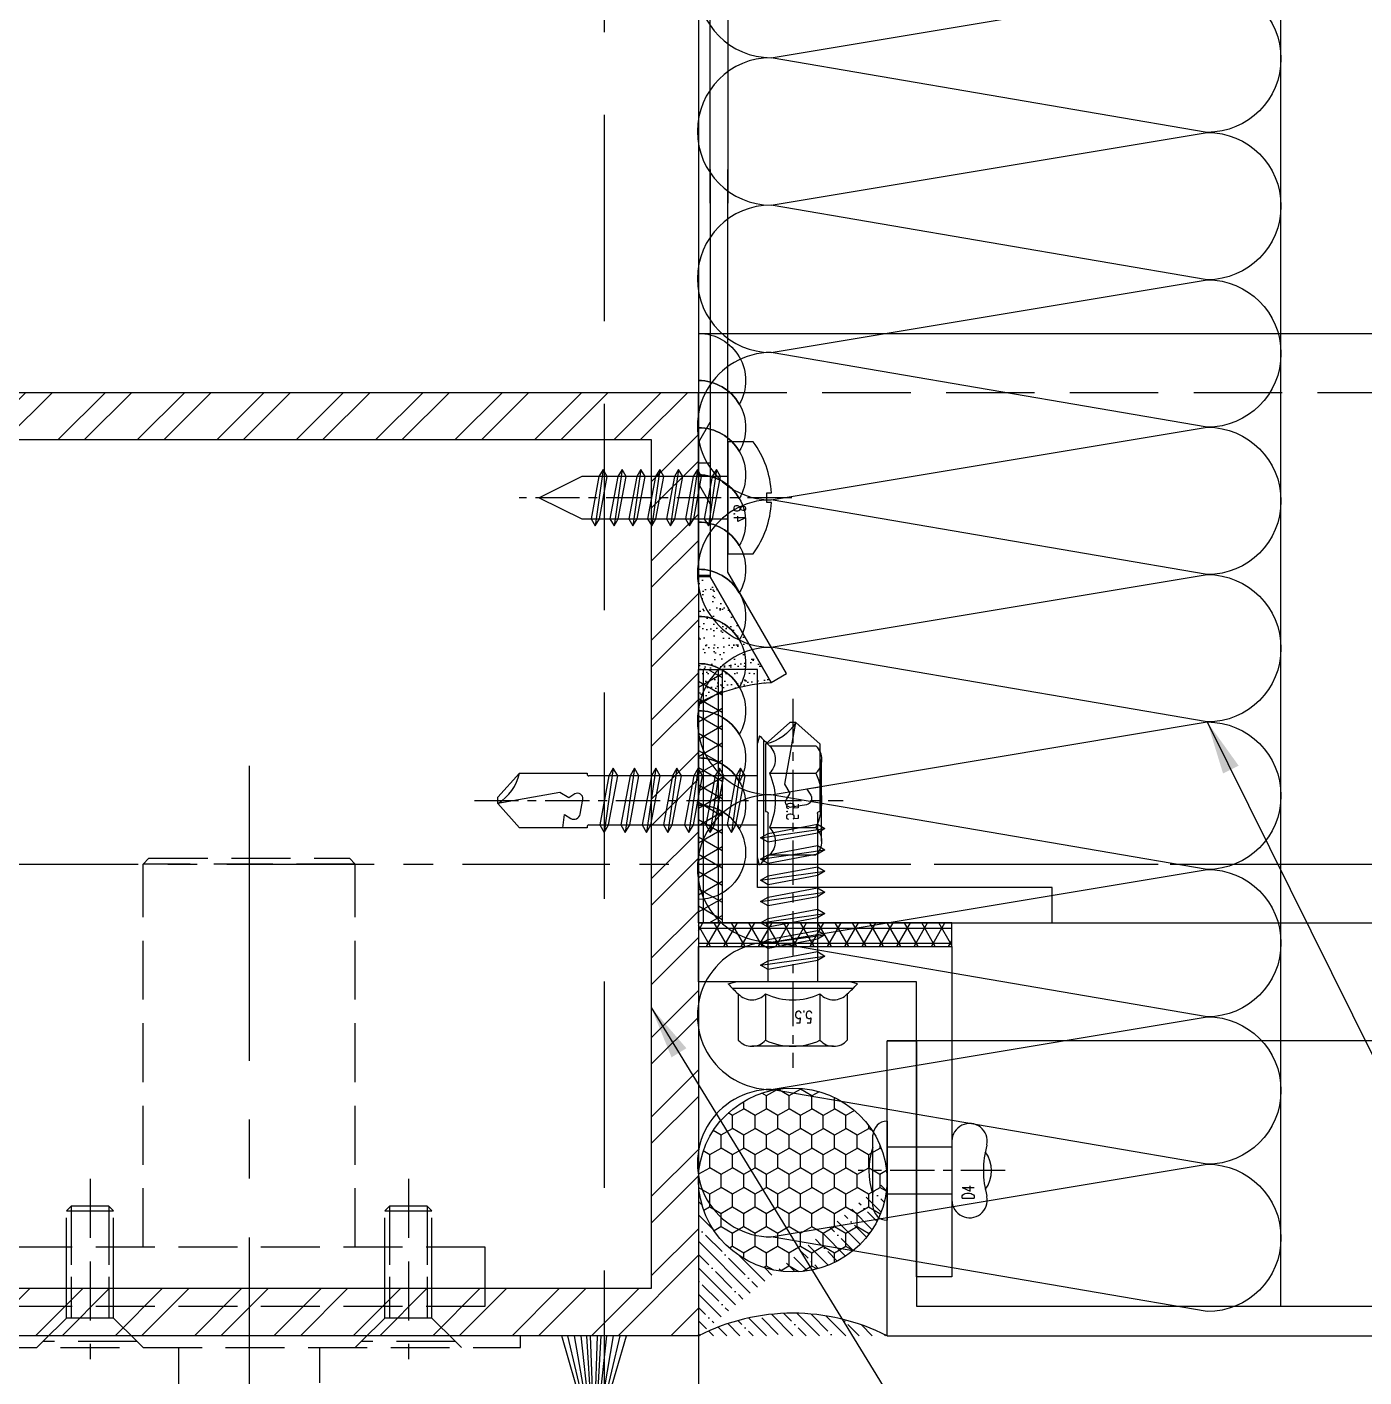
# Model space of a CAD drawing. Extents: x -160106 to 966792, y -663931 to 1550022.
# Drawn here: x -60194.4 to -60081, y -99091.8 to -98977.3 of the extents above; entities that cross this region are included whole.
import ezdxf
from ezdxf.enums import TextEntityAlignment as Align

# ---------------------------------------------------------------- set-up
doc = ezdxf.new("R2010")
doc.units = 0
for name, pattern in [('CENTER', [2, 1.25, -0.25, 0.25, -0.25]), ('ZN-CENTER', [2, 1.25, -0.25, 0.25, -0.25]), ('ZN-DASH', [0.35, 0.25, -0.1])]:
    doc.linetypes.add(name, pattern=pattern)
for name, color, linetype in [('!ZN1-填充-8', 8, 'Continuous'), ('!ZN3-不锈钢板幕墙-7', 7, 'Continuous'), ('!ZN3-铝板幕墙-3', 3, 'Continuous'), ('!ZN4-辅助材料-1', 1, 'Continuous'), ('!ZN4-配件-11', 11, 'Continuous'), ('!ZN5-钢材投影-40', 40, 'Continuous'), ('!ZN5-铝材投影-112', 112, 'Continuous'), ('!ZN6-虚线-8', 8, 'ZN-DASH'), ('!ZN6-轴线-1', 1, 'ZN-CENTER'), ('2钢材断面', 2, 'Continuous'), ('A_Hatch', 8, 'Continuous'), ('DIM', 173, 'Continuous'), ('Fill', 8, 'Continuous'), ('ZX', 240, 'CENTER'), ('焊缝', 8, 'Continuous')]:
    doc.layers.add(name, color=color, linetype=linetype)
doc.styles.add('DHTEXT-1', font='ROMANS.shx', dxfattribs={"width": 0.7, "bigfont": 'CHINESE.shx'})
doc.dimstyles.new('ZN3', dxfattribs={"dimscale": 3, "dimtxt": 2.5, "dimasz": 1.5, "dimexe": 1, "dimexo": 2, "dimgap": 0.9, "dimtad": 1, "dimdec": 0, "dimdsep": 46, "dimtxsty": 'DHTEXT-1', "dimblk": 'ARCHTICK', "dimcen": 2.5, "dimclrd": 173, "dimclre": 173, "dimclrt": 7, "dimazin": 2, "dimtfac": 1, "dimtix": 1, "dimtmove": 2, "dimatfit": 3, "dimfxl": 0, "dimarcsym": 0})

# ---------------------------------------------------------------- blocks, each defined once
blk = doc.blocks.new('_ArchTick')
at = {"color": 0, "linetype": 'ByBlock', "const_width": 0.4}
blk.add_lwpolyline([(-0.5, -0.5), (0.5, 0.5)], dxfattribs=at)
blk = doc.blocks.new('*D3448')
at = {"layer": 'Defpoints', "color": 0, "ltscale": 30, "transparency": 16777216}
for p in [(-60187.44269504251, -99088.25968545218), (-59583.04269504303, -99088.25968545226), (-59583.04269504303, -99147.27777867403)]:
    blk.add_point(p, dxfattribs=at)
at = {"layer": 'DIM', "color": 173, "linetype": 'ByBlock', "lineweight": -2, "ltscale": 30, "transparency": 16777216}
for p, q in [((-60187.44269504251, -99094.25968545218), (-60187.44269504251, -99150.27777867403)), ((-59583.04269504303, -99094.25968545226), (-59583.04269504303, -99150.27777867403)), ((-60187.44269504251, -99147.27777867403), (-59583.04269504303, -99147.27777867403))]:
    blk.add_line(p, q, dxfattribs=at)
at = {"layer": 'DIM', "color": 173, "lineweight": -2, "ltscale": 30, "transparency": 16777216, "xscale": 4.5, "yscale": 4.5, "zscale": 4.5, "rotation": 180}
blk.add_blockref('_ArchTick', (-60187.44269504251, -99147.27777867403), dxfattribs=at)
at = {"layer": 'DIM', "color": 173, "lineweight": -2, "ltscale": 30, "transparency": 16777216, "xscale": 4.5, "yscale": 4.5, "zscale": 4.5}
blk.add_blockref('_ArchTick', (-59583.04269504303, -99147.27777867403), dxfattribs=at)
at = {"layer": 'DIM', "color": 7, "ltscale": 30, "transparency": 16777216, "insert": (-59885.24269504277, -99140.82777867404), "char_height": 7.5, "attachment_point": 5, "style": 'DHTEXT-1'}
blk.add_mtext('604', dxfattribs=at)
blk = doc.blocks.new('20250825082354')
at = {"layer": 'A_Hatch'}
h = blk.add_hatch(dxfattribs=at)
h.set_pattern_fill('ANSI32', color=256)
h.set_pattern_definition([(45, (6.017226033072802, -40), (-3.367596045400933, 3.367596045400933), []), (45, (8.262291033068323, -40), (-3.367596045400933, 3.367596045400933), [])])
h.paths.add_polyline_path([(200.0017149738705, 40.00000000155705), (7.275957614183426e-12, 40), (7.275957614183426e-12, -40), (200.0017149738705, -39.99999999844295)])
h.paths.add_polyline_path([(196.0017149738705, 36), (196.0017149738705, -36), (4.000000000007276, -36), (4.000000000007276, 36)], flags=16)
at = {"layer": '2钢材断面', "elevation": -1.541347081809362e-10}
for points in [[(7.275957614183426e-12, 40), (200.0017149738705, 40), (200.0017149738705, -40), (7.275957614183426e-12, -40)], [(4.000000000007276, 36), (196.0017149738705, 36), (196.0017149738705, -36), (4.000000000007276, -36)]]:
    blk.add_lwpolyline(points, close=True, dxfattribs=at)
blk = doc.blocks.new('铝板16mm胶缝')
at = {"layer": '!ZN1-填充-8'}
h = blk.add_hatch(dxfattribs=at)
h.set_pattern_fill('HONEY', color=256, scale=0.7, angle=-270, style=0)
h.set_pattern_definition([(90, (10097.31989989708, 185.0232752102251), (-0.9623705000000002, 1.666875), [1.11125, -2.2225]), (210, (10097.31989989708, 185.0232752102251), (-0.9623708449331864, -1.666874800852732), [1.11125, -2.222499999999999]), (150, (10097.31989989708, 185.0232752102251), (-1.924741344933186, 1.991472677892826e-07), [-2.2225, 1.11125])])
edge = h.paths.add_edge_path()
edge.add_ellipse((-8.500000000207365, 14.57041595620103), major_axis=(-7.997393453053519, 3.358849100355043e-11), ratio=0.9747925043838522, start_angle=0, end_angle=360)
h = blk.add_hatch(dxfattribs=at)
h.set_pattern_fill('ANSI35', color=256, scale=0.5, angle=-270, style=0)
h.set_pattern_definition([(135, (0, 0), (-1.122532015133644, -1.122532015133644), []), (135, (0, 1.122532500000005), (-1.122532015133644, -1.122532015133644), [1.984375, -0.396875, 0, -0.396875])])
edge = h.paths.add_edge_path()
edge.add_line((-0.5052130940530333, 1.366215148264018), (-0.5026065471538459, 14.57041595616465))
edge.add_line((-16.50000000016007, 1.366215148336778), (-16.49739345326088, 14.57041595623741))
edge.add_ellipse((-8.500000000207365, 14.57041595620103), major_axis=(-7.997393453053519, 3.358849100355043e-11), ratio=0.9747925043838522, start_angle=0, end_angle=180)
edge.add_arc((-8.499999999414285, -14.44754302653018), 17.72215979008053, 63.16567149166988, 116.8343285139232)
at = {"layer": '!ZN4-辅助材料-1', "ltscale": 0.5}
blk.add_arc((-8.499999999414285, -14.44754302653018), 17.72215979008053, 63.16567149164778, 116.8343285139584, dxfattribs=at)
blk.add_ellipse((-8.500000000207365, 14.57041595620103), major_axis=(-7.997393453053519, 3.358849100355043e-11), ratio=0.9747925043838522, dxfattribs=at)
at = {"layer": 'Defpoints', "ltscale": 0.5}
for p in [(-16.50000000018917, -0.6337848516632221), (-8.500000000280124, -0.6337848516632221), (-0.4999999986393959, -0.6337848516632221)]:
    blk.add_point(p, dxfattribs=at)
blk = doc.blocks.new('*U1991')
at = {"ltscale": 10}
for p, q in [((-1.015572715537019, 4.618802355381165), (-4.949999999997999, 4.618802355381165)), ((-0.5504878062047283, -5.115541284646254), (-0.5504878062065472, 5.115530008962667)), ((-0.1698801084603474, 5.480866579516958), (1.167940990853822e-05, 4.83959058622783)), ((0, -4.839613541317005), (0, 4.8396139450431)), ((-5.449999999999818, -3.464101413275086), (-5.449999999999818, 3.464101817001181)), ((-1.015583010001137, 2.309401278621424), (-4.949999999997999, 2.309401278624835)), ((1.419619596213958, 2.729999885991237), (2.200602679755074, -2.730000114008757)), ((3.219619596213958, 2.729999881768008), (4.000602679755074, -2.730000118231986)), ((5.019619596213958, 2.729999877544779), (5.800602679755074, -2.730000122455214)), ((6.819619596213958, 2.729999873321551), (7.600602679755074, -2.730000126678443)), ((8.619619596213958, 2.729999869098322), (9.400602679755075, -2.730000130901672)), ((10.41961959621396, 2.729999864875094), (11.20060267975507, -2.7300001351249)), ((12.21961959621396, 2.729999860651865), (13.00060267975507, -2.730000139348129)), ((0, 2.084999581674395), (14.28830168384373, 2.085001969002848)), ((14.28834179297628, -2.085001744372565), (0, -2.084999717997933)), ((-1.015583010002956, -2.30940087489533), (-4.94999999999618, -2.30940087489874)), ((-1.015583010001137, -4.618801951655071), (-4.949999999999818, -4.618801951654161)), ((-0.1698801084603474, -5.480877855198726), (1.167940990853822e-05, -4.839601861909371))]:
    blk.add_line(p, q, dxfattribs=at)
at = {"color": 0, "linetype": 'ZN-CENTER', "ltscale": 3}
blk.add_line((23.99999999999994, 2.188255855140087e-07), (-7.276562432845615, -1.533137051807418e-07), dxfattribs=at)
at = {"ltscale": 10}
for points in [[(1.828211756127738, -2.085000114008789), (1.047228672586622, 2.084999885991241), (1.419619596213901, 2.729999885991095), (1.792010519841123, 2.084999885991241), (2.57299360338241, -2.085000114008761), (2.200602679755074, -2.730000114008771)], [(3.628211756127738, -2.085000118232018), (2.847228672586622, 2.084999881768012), (3.219619596213901, 2.729999881767866), (3.592010519841123, 2.084999881768012), (4.37299360338241, -2.085000118231989), (4.000602679755074, -2.730000118232)], [(5.428211756127738, -2.085000122455247), (4.647228672586622, 2.084999877544783), (5.019619596213901, 2.729999877544637), (5.392010519841123, 2.084999877544783), (6.17299360338241, -2.085000122455218), (5.800602679755074, -2.730000122455229)], [(7.228211756127738, -2.085000126678475), (6.447228672586622, 2.084999873321555), (6.819619596213901, 2.729999873321409), (7.192010519841123, 2.084999873321555), (7.97299360338241, -2.085000126678447), (7.600602679755074, -2.730000126678457)], [(9.028211756127739, -2.085000130901704), (8.247228672586623, 2.084999869098326), (8.619619596213902, 2.72999986909818), (8.992010519841124, 2.084999869098326), (9.77299360338241, -2.085000130901676), (9.400602679755075, -2.730000130901686)], [(10.82821175612774, -2.085000135124933), (10.04722867258662, 2.084999864875098), (10.4196195962139, 2.729999864874951), (10.79201051984112, 2.084999864875098), (11.57299360338241, -2.085000135124904), (11.20060267975507, -2.730000135124914)], [(12.62821175612774, -2.085000139348161), (11.84722867258662, 2.084999860651869), (12.2196195962139, 2.729999860651723), (12.59201051984112, 2.084999860651869), (13.37299360338241, -2.085000139348133), (13.00060267975507, -2.730000139348143)]]:
    blk.add_lwpolyline(points, close=True, dxfattribs=at)
for points in [[(14.28755614132959, -2.084999790480305, -0.414213562373095), (14.44551068678416, -2.242954335934877), (14.44551068678416, -2.321931608662732), (20.17706341883141, -2.321931608662732), (21.99999672497771, -0.2620664843346907), (21.99999672497771, 0.2620669033741529), (20.1770634188305, 2.321932027703048), (14.44551068678416, 2.321932027703616), (14.44551068678416, 2.242954754974284, -0.414213562373095), (14.28755614132959, 2.085000209519654)], [(16.51287844574838, -2.321931608662732), (16.35611659158181, -1.195959136936376), (15.82661205339483, -1.523970797760166, -0.5304615897786895), (15.03442566961419, -1.169417307181045), (14.81075563571315, 0.0990784896746442, -0.6513157956771675), (15.47433833661651, 0.5440859063701903), (16.0012324895205, 0.2109028390927443), (16.76803563861736, 0.6608451827776259), (21.99999672497771, -0.2620664843346907, -0.2012259957209903), (20.1770634188305, 2.321932027703048)]]:
    blk.add_lwpolyline(points, format="xyb", dxfattribs=at)
for centre, radius, start, end in [((-3.866666666665878, 3.464101817001181), 1.583333333333237, 133.1735511071865, 226.8264488928781), ((0.06775032333098352, 3.464101817001181), 1.583333333333237, 133.1735511071865, 226.8264488928781), ((7.477939400387186, -2.867559875829768), 11.3218976996017, 132.4921501626091, 138.6063620026382), ((0.1333333333341216, 2.018612281773358e-07), 5.583333333333248, 155.5673023206315, 204.4326976793683), ((4.067750323330984, 2.018612281773358e-07), 5.583333333333248, 155.5673023206315, 204.4326976793683), ((-3.866666666665878, -3.464101413275086), 1.583333333333237, 133.1735511071865, 226.8264488927399), ((0.06775032333098352, -3.464101413275086), 1.583333333333237, 133.1735511071865, 226.8264488927399), ((7.477939400387186, 2.867548600148227), 11.3218976996017, 221.3935592101043, 227.5078498373909)]:
    blk.add_arc(centre, radius, start, end, dxfattribs=at)
at = {"layer": 'Defpoints', "color": 0, "ltscale": 10, "style": 'DHTEXT-1', "width": 0.7}
blk.add_text('5.5', height=1, rotation=90, dxfattribs=at).set_placement((-2.461643067588102, -0.9299515093815011), align=Align.CENTER)
blk = doc.blocks.new('*U3563')
at = {"linetype": 'ByBlock', "lineweight": -2, "ltscale": 10}
for p, q in [((0, 4.200000000000099), (0, -4.199999999999992)), ((-1.19999999999709, -2.999999999995627), (-1.19999999999709, 2.999999999995733)), ((5.50000000054162, 2.500000000000053), (5.50000000054162, -2.499999999999947)), ((5.50000000054162, 2.000000000000053), (0, 2.000000000000053)), ((5.50000000054162, -1.999999999999947), (0, -1.999999999999947))]:
    blk.add_line(p, q, dxfattribs=at)
at = {"color": 0, "linetype": 'CENTER', "ltscale": 3}
blk.add_line((10.0124521631674, 5.329070518200751e-14), (-2.451370260241674, 5.329070518200751e-14), dxfattribs=at)
at = {"linetype": 'ByBlock', "lineweight": -2, "ltscale": 10}
for centre, radius, start, end in [((0, 2.999999999995733), 1.2, 90, 180), ((7.00000000054162, 2.500000000000053), 1.5, 348.4480414647314, 180), ((4.415117063422031, -3.584688101909705e-12), 5.96066603962293, 160.3950489643864, 199.6049510356135), ((16.16515139045397, 5.329070518200751e-14), 8, 164.3308475018224, 195.6691524981776), ((6.186535024229231, -0.0009536892320660684), 2.672094166157843, 323.2266208412516, 36.78433105121244), ((7.00000000054162, -2.499999999999947), 1.5, 180, 11.5519585352685), ((0, -2.999999999995627), 1.2, 180, 270)]:
    blk.add_arc(centre, radius, start, end, dxfattribs=at)
at = {"layer": 'Defpoints', "color": 0, "ltscale": 10, "style": 'DHTEXT-1', "width": 0.7}
blk.add_text('D4', height=1, rotation=90, dxfattribs=at).set_placement((7.370543652128534, -1.846676056511448), align=Align.CENTER)
blk = doc.blocks.new('*U2491')
at = {"linetype": 'ByBlock', "ltscale": 10}
for p, q in [((0.980701996714231, 2.400000000000386), (1.655298003285623, -2.399999999999796)), ((2.580701996714217, 2.400000210272508), (3.255298003285609, -2.399999789727674)), ((4.180701996714204, 2.40000042054463), (4.855298003285595, -2.399999579455552)), ((5.780701996714191, 2.400000630816753), (6.455298003285582, -2.399999369183429)), ((7.380701996714176, 2.400000841088874), (8.055298003285568, -2.399999158911307)), ((8.980701996714163, 2.400001051360997), (9.655298003285555, -2.399998948639185)), ((10.58070199671415, 2.400001261633119), (11.25529800328554, -2.399998738367063)), ((0, 1.7899998674459), (12.38000001907299, 1.790001397150355)), ((12.38000001907299, 1.790001397150355), (16, 1.626980552060786e-06)), ((16, 1.626980552060786e-06), (12.38000001907299, -1.789998580962678)), ((12.38000001907299, -1.789998580962678), (0, -1.790000231097598))]:
    blk.add_line(p, q, dxfattribs=at)
at = {"color": 0, "linetype": 'CENTER', "ltscale": 3}
blk.add_line((-5.42402482348062, 2.951201566112061e-13), (17.70672576295199, 2.948752353404415e-13), dxfattribs=at)
at = {"linetype": 'ByBlock', "ltscale": 10}
blk.add_lwpolyline([(-3.299999999999955, 0.4000000000003876), (-3.689993742175107, 0.3999999999999488, -0.1474780726293994), (-2.137196594791703, 4.750000000000297), (0, 4.750000000000293), (0, -4.749999999999703), (-2.137196594791703, -4.749999999999703, -0.1474780726293994), (-3.689993742175107, -0.3999999999993538), (-3.299999999999955, -0.3999999999995669)], format="xyb", close=True, dxfattribs=at)
for points in [[(1.303114339079855, -1.789999999999669), (0.6285183325084631, 1.790000000000258), (0.980701996714231, 2.400000000000158), (1.332885660919771, 1.790000000000258), (2.00748166749139, -1.789999999999669), (1.655298003285623, -2.399999999999796)], [(2.903114339079841, -1.789999789727547), (2.228518332508449, 1.790000210272381), (2.580701996714217, 2.400000210272281), (2.932885660919758, 1.790000210272381), (3.607481667491377, -1.789999789727547), (3.255298003285609, -2.399999789727674)], [(4.503114339079827, -1.789999579455424), (3.828518332508436, 1.790000420544503), (4.180701996714204, 2.400000420544403), (4.532885660919744, 1.790000420544503), (5.207481667491363, -1.789999579455424), (4.855298003285595, -2.399999579455552)], [(6.103114339079815, -1.789999369183302), (5.428518332508423, 1.790000630816625), (5.780701996714191, 2.400000630816525), (6.132885660919731, 1.790000630816625), (6.80748166749135, -1.789999369183302), (6.455298003285582, -2.399999369183429)], [(7.7031143390798, -1.78999915891118), (7.028518332508408, 1.790000841088747), (7.380701996714176, 2.400000841088647), (7.732885660919717, 1.790000841088747), (8.407481667491336, -1.78999915891118), (8.055298003285568, -2.399999158911307)], [(9.303114339079787, -1.789998948639058), (8.628518332508396, 1.79000105136087), (8.980701996714163, 2.400001051360769), (9.332885660919704, 1.79000105136087), (10.00748166749132, -1.789998948639058), (9.655298003285555, -2.399998948639185)], [(10.90311433907977, -1.789998738366936), (10.22851833250838, 1.790001261632992), (10.58070199671415, 2.400001261632892), (10.93288566091969, 1.790001261632992), (11.60748166749131, -1.789998738366936), (11.25529800328554, -2.399998738367063)]]:
    blk.add_lwpolyline(points, close=True, dxfattribs=at)
at = {"layer": 'Defpoints', "color": 0, "ltscale": 10, "style": 'DHTEXT-1', "width": 0.7}
blk.add_text('4.8', height=1, rotation=90, dxfattribs=at).set_placement((-0.4943080637851551, -1.360906739296144), align=Align.CENTER)
blk = doc.blocks.new('毛条002')
at = {"layer": '!ZN4-辅助材料-1'}
for points in [[(-1.000877791717357, 1.499999999996362), (-2.74535834917333, 7.5)], [(-0.8049103925877716, 1.499999999996362), (-2.218737498478731, 7.5)], [(-0.6176501547233784, 1.499999999996362), (-1.65040349737319, 7.5)], [(-0.4368076817445399, 1.499999999996362), (-1.08736400410271, 7.5)], [(-0.2603704615357856, 1.499999999996362), (-0.6144914148208045, 7.5)], [(-0.08650780671814573, 1.499999999996362), (-0.2916791671341343, 7.5)], [(0.08650780671814573, 1.499999999996362), (0.2916791671450483, 7.5)], [(0.2603704615357856, 1.499999999996362), (0.6144914148244425, 7.5)], [(0.4368076817481779, 1.499999999996362), (1.087364004106348, 7.5)], [(0.6176501547270163, 1.499999999996362), (1.650403497369552, 7.5)], [(0.8049103925841337, 1.499999999996362), (2.218737498482369, 7.5)], [(1.000877791720995, 1.499999999996362), (2.745358349169692, 7.5)]]:
    blk.add_lwpolyline(points, dxfattribs=at)
blk.add_lwpolyline([(-1.749999999996362, -0.5), (-1.749999999996362, 1.499999999996362), (1.75, 1.499999999996362), (1.75, -0.5)], close=True, dxfattribs=at)
blk = doc.blocks.new('上枢轴02')
at = {"layer": '!ZN6-虚线-8', "color": 8, "linetype": 'ZN-DASH', "ltscale": 20}
for p, q in [((-9, 40.99999992758967), (-8.5, 41.49999992758967)), ((-8.5, 41.49999992758967), (8.5, 41.49999992758967)), ((9, 40.99999992758967), (8.5, 41.49999992758967)), ((-9, 8.49999992758967), (-9, 40.99999992758967)), ((9, 40.99999992758967), (-9, 40.99999992758967)), ((9, 8.49999992758967), (9, 40.99999992758967)), ((-13.5, 14.30442628908713), (-13.5, -0.9896307353192242)), ((13.5, 14.30442628908713), (13.5, -0.9896307353192242)), ((-15.5, 11.59999999997672), (-15.10000000000582, 12)), ((-15.5, 6), (-15.5, 11.60000000000582)), ((-15.5, 11.60000000000582), (-11.5, 11.60000000000582)), ((-11.89999999999418, 12), (-15.10000000000582, 12)), ((-15.10000000000582, 12), (-15.10000000000582, 6)), ((-11.5, 11.60000000000582), (-11.89999999999418, 12)), ((-11.89999999999418, 12), (-11.89999999999418, 6)), ((-11.5, 6), (-11.5, 11.60000000000582)), ((11.5, 11.59999999997672), (11.89999999999418, 12)), ((11.5, 6), (11.5, 11.60000000000582)), ((11.5, 11.60000000000582), (15.5, 11.60000000000582)), ((15.10000000000582, 12), (11.89999999999418, 12)), ((11.89999999999418, 12), (11.89999999999418, 6)), ((15.5, 11.60000000000582), (15.10000000000582, 12)), ((15.10000000000582, 12), (15.10000000000582, 6)), ((15.5, 6), (15.5, 11.60000000000582)), ((-15.5, 2.5), (-15.5, 6)), ((-15.10000000000582, 6), (-15.10000000000582, 2.5)), ((-11.89999999999418, 6), (-11.89999999999418, 2.5)), ((-11.5, 2.5), (-11.5, 6)), ((11.5, 2.5), (11.5, 6)), ((11.89999999999418, 6), (11.89999999999418, 2.5)), ((15.10000000000582, 6), (15.10000000000582, 2.5)), ((15.5, 2.5), (15.5, 6)), ((-15.5, 2.5), (-17.5, 0.5)), ((-11.5, 2.5), (-15.5, 2.5)), ((-9.5, 0.5), (-11.5, 2.5)), ((11.5, 2.5), (9.5, 0.5)), ((15.5, 2.5), (11.5, 2.5)), ((17.5, 0.5), (15.5, 2.5)), ((-18.00011520279804, 0), (-16.5, 1.500115202798042)), ((-16.5, 1.500115202798042), (-16.49988479717285, 1.500115202798042)), ((-10.50011520282715, 1.500115202798042), (-10.5, 1.500115202798042)), ((-8.999884797201958, 0), (-10.5, 1.500115202798042)), ((8.999884797201958, 0), (10.5, 1.500115202798042)), ((10.5, 1.500115202798042), (10.50011520282715, 1.500115202798042)), ((16.49988479717285, 1.500115202798042), (16.5, 1.500115202798042)), ((18.00011520279804, 0), (16.5, 1.500115202798042)), ((-9.5, 0.5), (-17.5, 0.5)), ((17.5, 0.5), (9.5, 0.5)), ((-6.000000000003638, -0.0002638262885739096), (-6.000000000003638, -17.00000007241033)), ((6.000000000007276, -17.00000007241033), (6.000000000003638, -0.00026382958094473)), ((-18.00000000000364, -4.00000007241033), (-18.00000000000364, -17.00000007241033)), ((17.99999999999636, -4.00000007241033), (17.99999999999636, -17.00000007241033)), ((-13.00000000000364, -15.38879524141157), (-13.00000000000364, -28.45389871513544)), ((12.99999999999636, -15.38879524141157), (12.99999999999636, -28.45389871513544)), ((-18.00000000000728, -17.00000007241033), (17.99999999999636, -17.00000007241033)), ((-8.350000000002183, -17.50000007241033), (-17.65000000000509, -17.50000007240305)), ((17.64999999999782, -17.50000007241033), (8.349999999994907, -17.50000007240305)), ((-15.5, -19.70000007240742), (-15.49999999999272, -26.25000007241761)), ((-15.5, -20.42548101957073), (-15.125, -21.07500007240742)), ((-10.50000000000364, -20.42548101956345), (-10.875, -21.07500007240378)), ((-10.5, -19.70000007240742), (-10.49999999999272, -26.25000007239578)), ((10.5, -19.70000007240742), (10.50000000000728, -26.25000007241761)), ((10.5, -20.42548101957073), (10.875, -21.07500007240742)), ((15.49999999999636, -20.42548101956345), (15.125, -21.07500007240378)), ((15.5, -19.70000007240742), (15.50000000000728, -26.25000007239578)), ((-15.5, -21.07500007240742), (-10.5, -21.07500007240378)), ((-15.125, -21.07500007240378), (-15.12499999998909, -26.8995191252543)), ((-10.875, -21.07500007240014), (-10.87499999999272, -26.89951912524702)), ((10.5, -21.07500007240742), (15.5, -21.07500007240378)), ((10.875, -21.07500007240378), (10.87500000001091, -26.8995191252543)), ((15.125, -21.07500007240014), (15.12500000000728, -26.89951912524702)), ((-15.49999999999636, -26.25000007241033), (-10.49999999999272, -26.25000007240305)), ((-15.49999999999636, -26.25000007241033), (-15.06698729810523, -27.00000007240305)), ((-10.49999999999636, -26.25000007241033), (-10.93301270188385, -27.00000007240305)), ((10.50000000000364, -26.25000007241033), (15.50000000000728, -26.25000007240305)), ((10.50000000000364, -26.25000007241033), (10.93301270189477, -27.00000007240305)), ((15.50000000000364, -26.25000007241033), (15.06698729811615, -27.00000007240305)), ((-15.06698729810523, -27.00000007241033), (-10.93301270188749, -27.00000007240305)), ((10.93301270189477, -27.00000007241033), (15.06698729811251, -27.00000007240305))]:
    blk.add_line(p, q, dxfattribs=at)
for points in [[(19.99999999858846, 8.49999992758967), (-20.00000000141154, 8.49999992758967), (-20.00000000141154, 3.49999992758967), (19.99999999858846, 3.49999992758967)], [(-23, 0), (23, 0), (23, 1), (-23, 1)], [(-17.65000000000509, -17.50000007240305), (-17.65000000000509, -17.00000007240305), (-8.350000000002183, -17.00000007241033), (-8.350000000002183, -17.50000007241033), (-10.50000000000364, -19.70000007240742), (-15.5, -19.70000007240378)], [(8.349999999994907, -17.50000007240305), (8.349999999994907, -17.00000007240305), (17.64999999999782, -17.00000007241033), (17.64999999999782, -17.50000007241033), (15.49999999999636, -19.70000007240742), (10.5, -19.70000007240378)]]:
    blk.add_lwpolyline(points, close=True, dxfattribs=at)
blk.add_lwpolyline([(-18.00000000000364, -19.00000007241033), (17.99999999999636, -19.00000007241033, 0.414213562373095), (19.99999999999636, -17.00000007241033), (19.99999999999636, -4.00000007241033), (-20.00000000000364, -4.00000007241033), (-20.00000000000364, -17.00000007241033, 0.414213562373095)], format="xyb", close=True, dxfattribs=at)
for points in [[(-14.98274560860591, -17.00000007240305), (-13.00000000000364, -19.95000007240378), (-11.017254391405, -17.00000007240669)], [(11.01725439139409, -17.00000007240305), (12.99999999999636, -19.95000007240378), (14.982745608595, -17.00000007240669)]]:
    blk.add_lwpolyline(points, dxfattribs=at)
for radius in [5, 3]:
    blk.add_circle((-3.637978807091713e-12, -11.00000007241033), radius, dxfattribs=at)
at = {"layer": '!ZN6-轴线-1', "color": 1, "linetype": 'ZN-CENTER', "ltscale": 20}
blk.add_line((0, 49.32301605786051), (0, -27.00000007240305), dxfattribs=at)
blk = doc.blocks.new('A$C61b8c21f')
at = {"ltscale": 20}
for name, p in [('上枢轴02', (-32.5, 14.91127512064486)), ('毛条002', (-3.250000000058208, 8.411275048234529))]:
    blk.add_blockref(name, p, dxfattribs=at)

msp = doc.modelspace()

# ---------------------------------------------------------------- hatches: boundary and pattern name
at = {"layer": '!ZN1-填充-8', "ltscale": 0.1}
h = msp.add_hatch(dxfattribs=at)
h.set_pattern_fill('NET3', color=256, scale=3, style=0)
h.set_pattern_definition([(0, (11505.92383119496, 13056.89455511099), (0, 9.524999999999999), []), (59.99999999999999, (11505.92383119496, 13056.89455511099), (-8.248891971046778, 4.762500000000001), []), (120, (11505.92383119496, 13056.89455511099), (-8.248891971046778, -4.762499999999998), [])])
h.paths.add_polyline_path([(-60136.44269504276, -99023.918447784), (-60137.44269504276, -99023.918447784), (-60137.44269504273, -99008.25968545218), (-60136.44269504273, -99008.25968545218)])
at = {"layer": '!ZN1-填充-8'}
h = msp.add_hatch(dxfattribs=at)
h.set_pattern_fill('AR-SAND', color=256, scale=0.5, style=0)
h.set_pattern_definition([(37.50000000000001, (11505.92383119496, 13056.89455511099), (-0.04000078239960125, 1.223533093323356), [0, -0.9652, 0, -1.0795, 0, -1.031875]), (7.499999999999999, (11505.92383119496, 13056.89455511099), (1.123808207845006, 1.792062751420885), [0, -0.5207, 0, -0.86995, 0, -0.333375]), (327.5, (11505.14278119497, 13056.89455511099), (1.977480925603645, 0.00359296169636425), [0, -0.3175, 0, -1.143, 0, -1.49225]), (317.5, (11505.14278119497, 13056.89455511099), (1.908891131180743, 0.5573233081430407), [0, -0.15875, 0, -0.7493, 0, -0.85725])])
edge = h.paths.add_edge_path()
edge.add_arc((-60130.49608339387, -99047.21496322859), 14.3792900125779, 93.13283068018342, 118.88795811342649, ccw=False)
edge.add_line((-60131.28192552729, -99032.85716279096), (-60136.44269504276, -99023.91844778403))
edge.add_line((-60136.44269504276, -99023.91844778403), (-60136.44269504276, -99023.59690875313))
edge.add_line((-60136.44269504276, -99023.5969087531), (-60137.44269504274, -99023.5969087531))
edge.add_line((-60137.44269504273, -99023.5969087531), (-60137.44269504273, -99034.62494464777))
h = msp.add_hatch(dxfattribs=at)
h.set_pattern_fill('NET3', color=256, scale=0.4, angle=449.9999999999999, style=0)
h.set_pattern_definition([(90, (-20138.3535249658, -118030.3892721665), (-1.27, 1.769744961274595e-15), []), (149.9999999999999, (-20138.3535249658, -118030.3892721665), (-0.6350000000000019, -1.099852262806236), []), (209.9999999999999, (-20138.3535249658, -118030.3892721665), (0.6349999999999981, -1.099852262806238), [])])
h.paths.add_polyline_path([(-60137.4426950428, -99031.75968543743), (-60135.44269504279, -99031.75968543743), (-60135.4426950428, -99053.25968543885), (-60137.4426950428, -99053.25968543885)])
h = msp.add_hatch(dxfattribs=at)
h.set_pattern_fill('NET3', color=256, scale=0.4, angle=359.9999999999999, style=0)
h.set_pattern_definition([(359.9999999999999, (-79098.03975646113, -139052.3488601105), (1.691979889528739e-15, 1.27), []), (59.99999999999989, (-79098.03975646113, -139052.3488601105), (-1.099852262806236, 0.6350000000000018), []), (119.9999999999999, (-79098.03975646113, -139052.3488601105), (-1.099852262806238, -0.6349999999999982), [])])
h.paths.add_polyline_path([(-60137.4426950428, -99053.25969003353), (-60137.4426950428, -99055.25969003355), (-60115.94269504138, -99055.25969003353), (-60115.94269504138, -99053.25969003353)])

# ---------------------------------------------------------------- linework, layer by layer
at = {"layer": '!ZN3-不锈钢板幕墙-7', "ltscale": 4}
for p, q in [((-60136.4426950427, -98992.22848484563), (-60136.44269504276, -98957.68172233066)), ((-60134.94269504276, -98958.08364611928), (-60134.94269504271, -98992.22848484563)), ((-60136.4426950427, -98989.37168526903), (-60136.44269504276, -99023.918447784)), ((-60134.94269504276, -99023.51652399538), (-60134.94269504271, -98989.37168526903)), ((-60136.44269504276, -99023.918447784), (-60131.28192552729, -99032.85716279096)), ((-60129.98288742162, -99032.10716279096), (-60134.94269504276, -99023.51652399538)), ((-60131.28192552729, -99032.85716279096), (-60129.98288742162, -99032.10716279096))]:
    msp.add_line(p, q, dxfattribs=at)
at = {"layer": '!ZN3-铝板幕墙-3'}
for p, q in [((-60121.44269504284, -99088.2596854514), (-60121.44269504284, -99063.25969004689)), ((-60121.44269504284, -99063.25969004689), (-60118.94269504284, -99063.25969004689)), ((-60118.94269504284, -99063.25969004689), (-60118.94269504284, -99085.75968545134))]:
    msp.add_line(p, q, dxfattribs=at)
at = {"layer": '!ZN3-铝板幕墙-3', "ltscale": 40}
for points in [[(-59691.04269504006, -99063.25968545182), (-60121.44269504284, -99063.25968545183)], [(-60118.94269504284, -99085.75968545205), (-59693.54269504006, -99085.75968545223)], [(-60121.44269504284, -99088.25968545205), (-59691.04269504006, -99088.25968545223)]]:
    msp.add_lwpolyline(points, dxfattribs=at)
at = {"layer": '!ZN4-辅助材料-1', "ltscale": 4}
msp.add_lwpolyline([(-60136.44269504276, -99023.918447784), (-60137.44269504276, -99023.918447784), (-60137.44269504273, -99008.25968545218), (-60136.44269504273, -99008.25968545218)], close=True, dxfattribs=at)
msp.add_lwpolyline([(-60131.28192552729, -99032.85716279096), (-60136.44269504276, -99023.918447784), (-60137.44269504276, -99023.918447784), (-60137.44269504276, -99034.62494464777, -0.1128534114984326), (-60131.28192552729, -99032.85716279096)], format="xyb", dxfattribs=at)
at = {"layer": '!ZN4-辅助材料-1', "ltscale": 5}
for points in [[(-60135.4426950428, -99053.25968543885), (-60137.4426950428, -99053.25968543885), (-60137.44269963748, -99031.75968543743), (-60135.44269963748, -99031.75968543743)], [(-60115.94269504138, -99055.25969003353), (-60115.94269504138, -99053.25969003353), (-60137.4426950428, -99053.25968543885), (-60137.4426950428, -99055.25968543885)]]:
    msp.add_lwpolyline(points, close=True, dxfattribs=at)
at = {"layer": '!ZN5-钢材投影-40', "ltscale": 0.3}
msp.add_line((-60137.44269504256, -98592.72140135764), (-60137.44269504249, -99349.48390260045), dxfattribs=at)
at = {"layer": '!ZN5-钢材投影-40'}
for p, q in [((-60137.44269504253, -99003.25968543888), (-60025.90831180985, -99003.25968543887)), ((-60137.44269504252, -99053.25968543885), (-59618.04269504303, -99053.25968543887))]:
    msp.add_line(p, q, dxfattribs=at)
at = {"layer": '!ZN5-铝材投影-112'}
for points in [[(-60135.4426950428, -99031.75968543816), (-60135.4426950428, -99053.25968543885), (-60107.44274444871, -99053.25968543885), (-60107.44274444871, -99050.25968543885), (-60132.4426950428, -99050.2596854374), (-60132.4426950428, -99031.7596854367)], [(-60137.44269504207, -99055.25969003353), (-60115.94269504138, -99055.25969003353), (-60115.94269504138, -99083.25964062763), (-60118.94269504138, -99083.25964062763), (-60118.94269504284, -99058.25969003353), (-60137.44269504353, -99058.25969003353)]]:
    msp.add_lwpolyline(points, close=True, dxfattribs=at)
at = {"layer": '!ZN6-虚线-8', "color": 8, "linetype": 'ZN-DASH', "ltscale": 70}
msp.add_line((-60145.44269504255, -98592.72140135764), (-60145.44269504248, -99349.48390260045), dxfattribs=at)
at = {"layer": '!ZN6-虚线-8', "ltscale": 30}
for p, q in [((-60137.44269504253, -99008.25968543884), (-60026.15831180984, -99008.25968543884)), ((-60137.44269504252, -99048.25968543887), (-59618.04269504303, -99048.25968543887))]:
    msp.add_line(p, q, dxfattribs=at)
at = {"layer": 'Fill'}
msp.add_lwpolyline([(-60088.03796087519, -99085.75968545207), (-60088.03796087519, -98943.2596854494)], dxfattribs=at)
msp.add_lwpolyline([(-60131.27773301877, -98967.37922049029, 1), (-60131.27773301878, -98979.87922049029), (-60094.28796087507, -98973.71425846638, -1), (-60094.28796087508, -98986.21425846638), (-60131.27773301878, -98979.87922049029, 1), (-60131.2777330188, -98992.37922049029), (-60094.28796087508, -98986.21425846638, -1), (-60094.2879608751, -98998.71425846638), (-60131.2777330188, -98992.37922049029, 1), (-60131.27773301881, -99004.87922049029), (-60094.2879608751, -98998.71425846638, -1), (-60094.28796087511, -99011.21425846638), (-60131.27773301881, -99004.87922049029, 1), (-60131.27773301883, -99017.37922049029), (-60094.28796087511, -99011.21425846638, -1), (-60094.28796087512, -99023.71425846638), (-60131.27773301883, -99017.37922049029, 1), (-60131.27773301884, -99029.87922049029), (-60094.28796087512, -99023.71425846638, -1), (-60094.28796087514, -99036.21425846638), (-60131.27773301884, -99029.87922049029, 1), (-60131.27773301885, -99042.37922049029), (-60094.28796087514, -99036.21425846638, -1), (-60094.28796087515, -99048.71425846638), (-60131.27773301885, -99042.37922049029, 1), (-60131.27773301887, -99054.87922049029), (-60094.28796087515, -99048.71425846638, -1), (-60094.28796087517, -99061.21425846638), (-60131.27773301887, -99054.87922049029, 1), (-60131.27773301888, -99067.37922049029), (-60094.28796087517, -99061.21425846638, -1), (-60094.28796087518, -99073.71425846638), (-60131.27773301888, -99067.37922049029, 1), (-60131.2777330189, -99079.87922049029), (-60094.28796087518, -99073.71425846638, -1), (-60094.2879608752, -99086.21425846638), (-60131.2777330189, -99079.87922049029)], format="xyb", dxfattribs=at)
at = {"layer": 'ZX', "ltscale": 10}
msp.add_line((-60337.44441001675, -99048.25968545218), (-60083.0426950429, -99048.25968545218), dxfattribs=at)
at = {"layer": '焊缝', "ltscale": 60}
msp.add_lwpolyline([(-60137.4426950428, -99003.25968543887, -0.5773502691896255), (-60133.97859342758, -99009.25968543882, 0.2679491924306002), (-60137.44269504274, -99007.25968543887, -0.5773502691896255), (-60133.97859342752, -99013.25968543882, 0.2679491924306002), (-60137.44269504269, -99011.25968543887, -0.5773502691896255), (-60133.97859342746, -99017.25968543882, 0.2679491924306002), (-60137.44269504263, -99015.25968543887, -0.5773502691896255), (-60133.9785934274, -99021.25968543882, 0.2679491924306002), (-60137.44269504257, -99019.25968543887, -0.5773502691896255), (-60133.97859342735, -99025.25968543882, 0.2679491924306002), (-60137.44269504251, -99023.25968543887, -0.5773502691896255), (-60133.97859342729, -99029.25968543882, 0.2679491924306002), (-60137.44269504245, -99027.25968543887, -0.5773502691896255), (-60133.97859342723, -99033.25968543882, 0.2679491924306002), (-60137.44269504239, -99031.25968543887, -0.5773502691896255), (-60133.97859342717, -99037.25968543882, 0.2679491924306002), (-60137.44269504234, -99035.25968543887, -0.5773502691896255), (-60133.97859342711, -99041.25968543882, 0.2679491924306002), (-60137.44269504228, -99039.25968543887, -0.5773502691896255), (-60133.97859342705, -99045.25968543882, 0.2679491924306002), (-60137.44269504222, -99043.25968543887, -0.9999999999999999), (-60137.4426950421, -99051.25968543887, -0.9999999999999999)], format="xyb", dxfattribs=at)

# ---------------------------------------------------------------- block references
at = {"layer": '!ZN4-辅助材料-1'}
msp.add_blockref('铝板16mm胶缝', (-60120.94269504264, -99089.62590060051), dxfattribs=at)
at = {"layer": '!ZN4-配件-11', "color": 1, "ltscale": 200, "xscale": -1}
msp.add_blockref('*U2491', (-60134.94269504276, -99017.19268306065), dxfattribs=at)
at = {"layer": '!ZN4-配件-11', "color": 1, "rotation": 90}
msp.add_blockref('*U1991', (-60129.44268883237, -99058.2596900335), dxfattribs=at)
at = {"layer": '!ZN4-配件-11', "color": 1, "xscale": -1}
msp.add_blockref('*U1991', (-60132.44269504283, -99042.86342080907), dxfattribs=at)
at = {"layer": '!ZN4-配件-11', "color": 1}
msp.add_blockref('*U3563', (-60121.44269504243, -99074.25969004689), dxfattribs=at)
at = {"layer": 'DIM', "color": 2, "ltscale": 50}
msp.add_blockref('A$C61b8c21f', (-60143.04269504258, -99104.17096050041), dxfattribs=at)
at = {"layer": 'ZX', "ltscale": 1000}
msp.add_blockref('20250825082354', (-60337.44441001675, -99048.25968545218), dxfattribs=at)

# ---------------------------------------------------------------- dimensions: what is measured, and where the dimension line sits
at = {"layer": 'DIM', "ltscale": 30}
dim = msp.add_linear_dim(base=(-59583.04269504303, -99147.27777867403), p1=(-60187.44269504251, -99088.25968545218), p2=(-59583.04269504303, -99088.25968545226), dimstyle='ZN3', dxfattribs=at)
dim.commit()
dim.dimension.update_dxf_attribs({"geometry": '*D3448', "text_midpoint": (-59885.24269504277, -99140.82777867404)})

# ---------------------------------------------------------------- leaders
at = {"layer": 'DIM'}
for points in [[(-60094.28796087515, -99036.21425846638), (-60026.76909805142, -99172.52470791363), (-59989.91301261191, -99172.52470791363)], [(-60141.44269504288, -99060.42912171391), (-60054.37479530869, -99202.52470791363), (-59989.91301261191, -99202.52470791363)]]:
    msp.add_leader(points, dimstyle='ZN3', dxfattribs=at)

doc.saveas('drawing.dxf')
